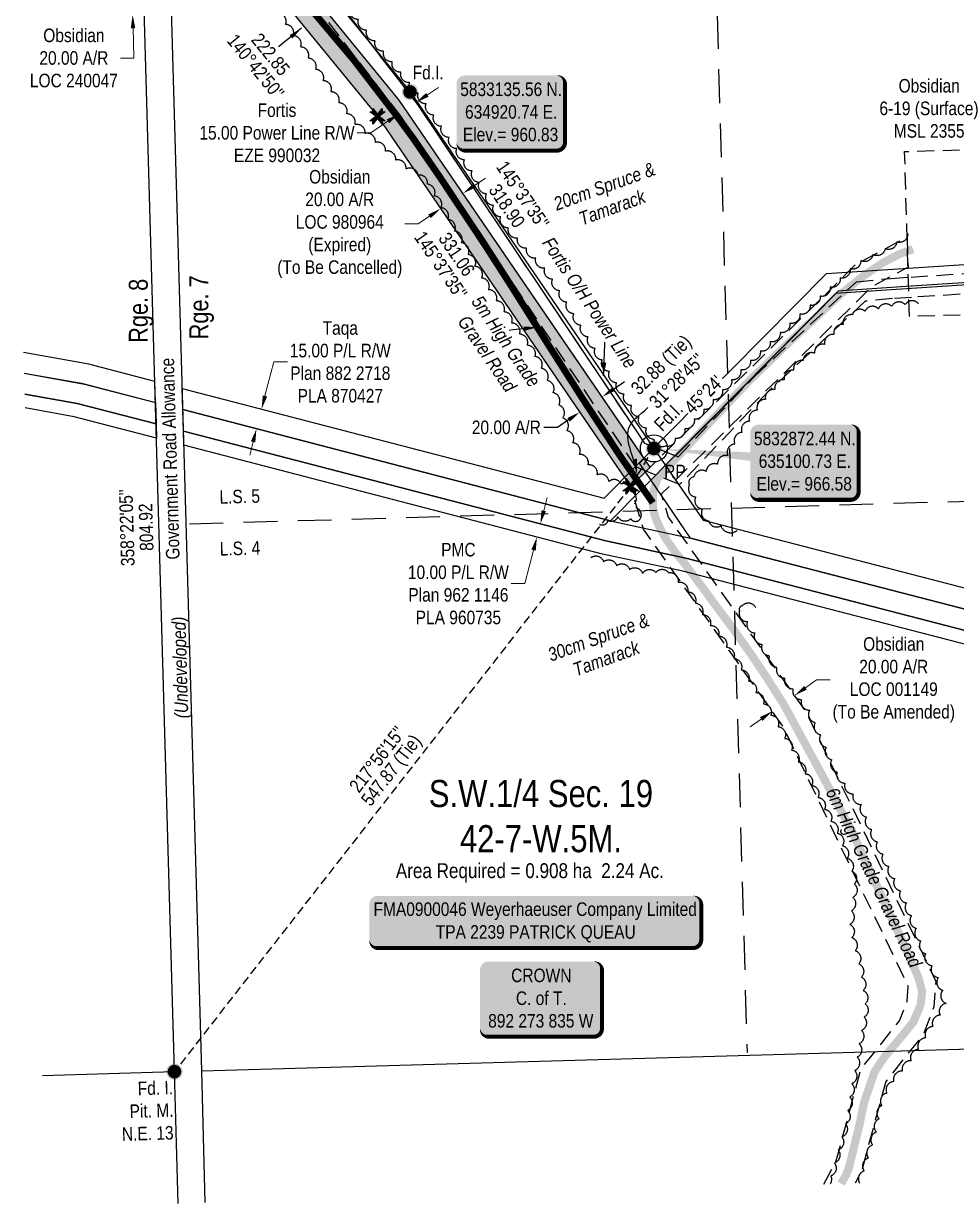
# Model space of a CAD drawing. Extents: x 634602 to 636597, y 5832315 to 5834893.
# Drawn here: x 634635 to 635324, y 5832315 to 5833186 of the extents above; entities that cross this region are included whole.
import ezdxf
from ezdxf.enums import TextEntityAlignment as Align

# ---------------------------------------------------------------- set-up
doc = ezdxf.new("R2010")
doc.units = 0
doc.header["$LTSCALE"] = 5
doc.header["$PDSIZE"] = 0.5
for name, pattern in [('0', [1, 1, 0]), ('foc-ACCESSROAD', [3.75, 2.5, -1.25]), ('foc-FLOWLINE', [3.75, 2.5, -1.25]), ('foc-LSD', [8, 5, -3]), ('foc-TIELINE', [1.875, 1.25, -0.625])]:
    doc.linetypes.add(name, pattern=pattern)
doc.layers.get('Defpoints').update_dxf_attribs({"color": 9})
for name, color, linetype in [('35', 37, 'Continuous'), ('AS-OWNER', 7, 'Continuous'), ('AS-POWER', 104, 'foc-POWER'), ('AS-POWER-T', 104, 'Continuous'), ('AS-ROADS', 254, 'Continuous'), ('C-AR', 13, 'foc-ACCESSROAD'), ('C-RW', 13, 'Continuous'), ('C-SYMBOL', 7, 'Continuous'), ('C-WS', 13, 'foc-ACCESSROAD'), ('D-TXT', 6, 'Continuous'), ('DETAIL-T', 7, 'Continuous'), ('F-EZE', 190, 'foc-FLOWLINE'), ('F-RW', 190, 'Continuous'), ('L-AREAREQUIRED', 7, 'Continuous'), ('L-BD', 7, 'Continuous'), ('L-MON', 1, 'Continuous'), ('L-ROAD-T', 7, 'Continuous'), ('L-SEC', 7, 'Continuous'), ('L-SECTION-LSD', 7, 'foc-LSD'), ('L-TIE', 7, 'foc-TIELINE'), ('P-PROPOSED', 10, 'Continuous'), ('P-PROPOSED-H', 21, 'Continuous'), ('P-TXT', 4, 'Continuous'), ('T-BUSH', 110, '0'), ('T-BUSH-T', 110, 'Continuous')]:
    doc.layers.add(name, color=color, linetype=linetype)
for name, color, linetype, lineweight in [('C-AR-T', 13, 'Continuous', 9), ('C-WS-T', 13, 'Continuous', 9), ('F-EZE-T', 190, 'Continuous', 9), ('F-RW-T', 190, 'Continuous', 9), ('T-TEXT', 48, 'Continuous', 18)]:
    doc.layers.add(name, color=color, linetype=linetype, lineweight=lineweight)
doc.styles.add('100L', font='ARIALN.TTF', dxfattribs={"height": 11})
doc.styles.add('175L', font='ARIALN.TTF', dxfattribs={"height": 20})
doc.styles.add('80', font='ARIALN.TTF', dxfattribs={"height": 10})
doc.styles.add('80CG', font='ARIALN.TTF', dxfattribs={"height": 10})
doc.styles.add('80L', font='ARIALN.TTF', dxfattribs={"height": 10})
doc.styles.add('80LS', font='ARIALNI.TTF', dxfattribs={"height": 10})
doc.styles.add('foc-LtypeFont', font='ARIALN.TTF', dxfattribs={"height": 7.35})
doc.linetypes.add('foc-POWER', pattern='A,6,-1,["P",foc-LtypeFont,S=0.2,R=0,X=-0.625,Y=-0.75],-1.24,4', length=12.24)
doc.dimstyles.new('Compass 5 000', dxfattribs={"dimscale": 5, "dimtxt": 9, "dimasz": 2, "dimexe": 0.2, "dimexo": 0.0625, "dimgap": 0.5, "dimtad": 0, "dimtih": 1, "dimtoh": 1, "dimzin": 0, "dimdsep": 46, "dimtxsty": '80CG', "dimcen": 0.1, "dimse1": 1, "dimse2": 1, "dimclrd": 256, "dimclrt": 256, "dimaunit": 1, "dimadec": 4, "dimazin": 0, "dimtfac": 0.06, "dimtofl": 0, "dimtmove": 0, "dimatfit": 1, "dimfxl": 0.2, "dimtolj": 1, "dimtzin": 0, "dimlwd": -1, "dimarcsym": 0})

# ---------------------------------------------------------------- blocks, each defined once
blk = doc.blocks.new('*D528')
at = {"layer": 'C-AR-T', "transparency": 16777216}
for p, q in [((634715.11, 5833222.58), (634714.83, 5833232.58)), ((634716.27, 5833182.6), (634716.55, 5833172.6)), ((634716.9, 5833160.58), (634716.55, 5833172.6)), ((634706.9, 5833160.58), (634716.9, 5833160.58))]:
    blk.add_line(p, q, dxfattribs=at)
for points in [[(634716.78, 5833222.63), (634713.45, 5833222.54), (634715.4, 5833212.59)], [(634717.93, 5833182.65), (634714.6, 5833182.55), (634715.98, 5833192.6)]]:
    blk.add_solid(points, dxfattribs=at)
at = {"layer": 'Defpoints', "color": 0, "transparency": 16777216}
for p in [(634670.67, 5833211.3), (634715.98, 5833192.6), (634671.25, 5833191.31)]:
    blk.add_point(p, dxfattribs=at)
at = {"layer": 'C-AR-T', "transparency": 16777216, "insert": (634672.6, 5833160.58), "char_height": 10, "attachment_point": 5, "style": '80CG'}
blk.add_mtext('\\A1;Obsidian\\P20.00 A/R\\PLOC 240047', dxfattribs=at)
blk = doc.blocks.new('*D534')
at = {"layer": 'Defpoints', "color": 0, "transparency": 16777216}
for p in [(634925.19, 5833127.82), (635019.79, 5832986.69), (635007.32, 5832978.33)]:
    blk.add_point(p, dxfattribs=at)
at = {"layer": 'F-EZE-T', "transparency": 16777216}
for p, q in [((634933.5, 5833133.39), (634941.8, 5833138.96)), ((634904.41, 5833113.9), (634891.67, 5833105.36)), ((634891.67, 5833105.36), (634881.67, 5833105.36))]:
    blk.add_line(p, q, dxfattribs=at)
for points in [[(634932.57, 5833134.78), (634934.42, 5833132.01), (634925.19, 5833127.82)], [(634903.49, 5833115.28), (634905.34, 5833112.52), (634912.72, 5833119.47)]]:
    blk.add_solid(points, dxfattribs=at)
at = {"layer": 'F-EZE-T', "transparency": 16777216, "insert": (634822.53, 5833105.36), "char_height": 10, "attachment_point": 5, "style": '80CG'}
blk.add_mtext('\\A1;Fortis\\P15.00 Power Line R/W\\PEZE 990032', dxfattribs=at)
blk = doc.blocks.new('*D536')
at = {"layer": 'Defpoints', "color": 0, "transparency": 16777216}
for p in [(634811.15, 5832901.46), (634893.05, 5832880.25), (634889.29, 5832865.74)]:
    blk.add_point(p, dxfattribs=at)
at = {"layer": 'F-RW-T', "transparency": 16777216}
for p, q in [((634813.65, 5832911.14), (634820.16, 5832936.27)), ((634820.16, 5832936.27), (634830.16, 5832936.27)), ((634804.88, 5832877.26), (634802.38, 5832867.58))]:
    blk.add_line(p, q, dxfattribs=at)
for points in [[(634812.04, 5832911.56), (634815.27, 5832910.72), (634811.15, 5832901.46)], [(634803.27, 5832877.68), (634806.5, 5832876.85), (634807.39, 5832886.94)]]:
    blk.add_solid(points, dxfattribs=at)
at = {"layer": 'F-RW-T', "transparency": 16777216, "insert": (634869.25, 5832936.27), "char_height": 10, "attachment_point": 5, "style": '80CG'}
blk.add_mtext('\\A1;Taqa\\P15.00 P/L R/W\\PPlan 882 2718\\PPLA 870427', dxfattribs=at)
blk = doc.blocks.new('*D537')
at = {"layer": 'Defpoints', "color": 0, "transparency": 16777216}
for p in [(635017.01, 5832816.72), (635014.41, 5832807.07), (635014.5, 5832807.05)]:
    blk.add_point(p, dxfattribs=at)
at = {"layer": 'F-RW-T', "transparency": 16777216}
for p, q in [((635019.42, 5832826.43), (635021.93, 5832836.11)), ((635011.9, 5832797.39), (635005.49, 5832772.64)), ((635005.49, 5832772.64), (634995.49, 5832772.64))]:
    blk.add_line(p, q, dxfattribs=at)
for points in [[(635017.81, 5832826.85), (635021.04, 5832826.01), (635016.92, 5832816.75)], [(635010.29, 5832797.81), (635013.52, 5832796.97), (635014.41, 5832807.07)]]:
    blk.add_solid(points, dxfattribs=at)
at = {"layer": 'F-RW-T', "transparency": 16777216, "insert": (634956.41, 5832772.64), "char_height": 10, "attachment_point": 5, "style": '80CG'}
blk.add_mtext('\\A1;PMC\\P10.00 P/L R/W\\PPlan 962 1146\\PPLA 960735', dxfattribs=at)
blk = doc.blocks.new('*U527')
h = blk.add_hatch(color=255)
edge = h.paths.add_edge_path()
edge.add_line((-39, -28.5), (39, -28.5))
edge.add_arc((39, -22.5), 6, 270, 360)
edge.add_line((45, -22.5), (45, 21))
edge.add_arc((39, 21), 6, 0, 90)
edge.add_line((39, 27), (-39, 27))
edge.add_arc((-39, 21), 6, 90, 180)
edge.add_line((-45, 21), (-45, -22.5))
edge.add_arc((-39, -22.5), 6, 180, 270)
at = {"color": 14, "flags": 128}
blk.add_lwpolyline([(-39, -28.5, 3, 3, 0), (39, -28.5, 3, 3, 0.414214), (45, -22.5, 3, 3, 0), (45, 21, 3, 0, 0.414214), (39, 27, 0, 0, 0), (-39, 27, 0, 0, 0.414214), (-45, 21, 0, 0, 0), (-45, -22.5, 0, 3, 0.414214)], format="xyseb", close=True, dxfattribs=at)
at = {"color": 14, "style": '80'}
blk.add_attdef('ENTER_TEXT_001', (-26.85, -4.92), '', height=10, dxfattribs=at)
blk = doc.blocks.new('*U526')
h = blk.add_hatch(color=255)
edge = h.paths.add_edge_path()
edge.add_line((-116.5, -20), (116.5, -20))
edge.add_arc((116.5, -14), 6, 270, 360)
edge.add_line((122.5, -14), (122.5, 12.5))
edge.add_arc((116.5, 12.5), 6, 0, 90)
edge.add_line((116.5, 18.5), (-116.5, 18.5))
edge.add_arc((-116.5, 12.5), 6, 90, 180)
edge.add_line((-122.5, 12.5), (-122.5, -14))
edge.add_arc((-116.5, -14), 6, 180, 270)
at = {"color": 44, "flags": 128}
blk.add_lwpolyline([(-116.5, -20, 3, 3, 0), (116.5, -20, 3, 3, 0.414214), (122.5, -14, 3, 3, 0), (122.5, 12.5, 3, 0, 0.414214), (116.5, 18.5, 0, 0, 0), (-116.5, 18.5, 0, 0, 0.414214), (-122.5, 12.5, 0, 0, 0), (-122.5, -14, 0, 3, 0.414214)], format="xyseb", close=True, dxfattribs=at)
at = {"color": 44, "style": '80'}
blk.add_attdef('ENTER_TEXT_001', (-35.99, -5), '', height=10, dxfattribs=at)
blk = doc.blocks.new('fdia')
at = {"color": 255, "const_width": 1}
blk.add_lwpolyline([(-0.5, 0, 1), (0.5, 0, 1)], format="xyb", close=True, dxfattribs=at)
blk = doc.blocks.new('Fdiaa')
blk.add_blockref('fdia', (0, 0))
blk = doc.blocks.new('fdib')
at = {"color": 1, "const_width": 1.6}
blk.add_lwpolyline([(-0.4, 0, 1), (0.4, 0, 1)], format="xyb", close=True, dxfattribs=at)
at = {"color": 1}
blk.add_circle((0, 0), 0.8, dxfattribs=at)
blk = doc.blocks.new('Fdibb')
blk.add_blockref('fdib', (0, 0))
blk = doc.blocks.new('fdicc')
for name in ['Fdibb', 'Fdiaa']:
    blk.add_blockref(name, (0, 0))
blk = doc.blocks.new('FDI')
blk.add_blockref('fdicc', (0, 0))
blk = doc.blocks.new('TEMP')
h = blk.add_hatch(color=255)
h.dxf.hatch_style = 1
h.paths.add_polyline_path([(0, 0.25), (-0.67, 1.15), (-0.67, 0.67), (-1.15, 0.67), (-0.25, 0), (-1.15, -0.67), (-0.67, -0.67), (-0.67, -1.15), (0, -0.25), (0.67, -1.15), (0.67, -0.67), (1.15, -0.67), (0.25, 0), (1.15, 0.67), (0.67, 0.67), (0.67, 1.15)])
h.paths.add_polyline_path([(0.57, 0.85), (0.57, 0.57), (0.85, 0.57), (0.08, 0), (0.85, -0.57), (0.57, -0.57), (0.57, -0.85), (0, -0.08), (-0.57, -0.85), (-0.57, -0.57), (-0.85, -0.57), (-0.08, 0), (-0.85, 0.57), (-0.57, 0.57), (-0.57, 0.85), (0, 0.08)], flags=16)
h = blk.add_hatch(color=1)
h.dxf.hatch_style = 1
h.paths.add_polyline_path([(0, 0.08), (-0.57, 0.85), (-0.57, 0.57), (-0.85, 0.57), (-0.08, 0), (-0.85, -0.57), (-0.57, -0.57), (-0.57, -0.85), (0, -0.08), (0.57, -0.85), (0.57, -0.57), (0.85, -0.57), (0.08, 0), (0.85, 0.57), (0.57, 0.57), (0.57, 0.85)])
at = {"color": 1}
for p, q in [((-0.08, 0), (0.08, 0)), ((0, 0.08), (0, -0.08))]:
    blk.add_line(p, q, dxfattribs=at)
at = {"color": 255, "flags": 128}
blk.add_lwpolyline([(-0.25, 0), (-1.15, 0.67), (-0.67, 0.67), (-0.67, 1.15), (0, 0.25), (0.67, 1.15), (0.67, 0.67), (1.15, 0.67), (0.25, 0), (1.15, -0.67), (0.67, -0.67), (0.67, -1.15), (0, -0.25), (-0.67, -1.15), (-0.67, -0.67), (-1.15, -0.67)], close=True, dxfattribs=at)
at = {"color": 1, "flags": 128}
blk.add_lwpolyline([(-0.08, 0), (-0.85, 0.57), (-0.57, 0.57), (-0.57, 0.85), (0, 0.08), (0.57, 0.85), (0.57, 0.57), (0.85, 0.57), (0.08, 0), (0.85, -0.57), (0.57, -0.57), (0.57, -0.85), (0, -0.08), (-0.57, -0.85), (-0.57, -0.57), (-0.85, -0.57)], close=True, dxfattribs=at)
blk = doc.blocks.new('*U611')
h = blk.add_hatch(color=254)
edge = h.paths.add_edge_path()
edge.add_line((-34, -28.5), (34, -28.5))
edge.add_arc((34, -22.5), 6, 270, 360)
edge.add_line((40, -22.5), (40, 21))
edge.add_arc((34, 21), 6, 0, 90)
edge.add_line((34, 27), (-34, 27))
edge.add_arc((-34, 21), 6, 90, 180)
edge.add_line((-40, 21), (-40, -22.5))
edge.add_arc((-34, -22.5), 6, 180, 270)
at = {"color": 1, "flags": 128}
blk.add_lwpolyline([(-34, -28.5, 3, 3, 0), (34, -28.5, 3, 3, 0.414214), (40, -22.5, 3, 3, 0), (40, 21, 3, 0, 0.414214), (34, 27, 0, 0, 0), (-34, 27, 0, 0, 0.414214), (-40, 21, 0, 0, 0), (-40, -22.5, 0, 3, 0.414214)], format="xyseb", close=True, dxfattribs=at)
blk.add_lwpolyline([(-2.75, -15.05, 0, 10, 0), (0, 0, 5, 5, 0)], format="xyseb", dxfattribs=at)
at = {"color": 1, "style": '80'}
blk.add_attdef('ENTER_TEXT_001', (-35.99, -5), '', height=10, dxfattribs=at)
blk = doc.blocks.new('*U614')
h = blk.add_hatch(color=254)
edge = h.paths.add_edge_path()
edge.add_line((-34, -28.5), (34, -28.5))
edge.add_arc((34, -22.5), 6, 270, 360)
edge.add_line((40, -22.5), (40, 21))
edge.add_arc((34, 21), 6, 0, 90)
edge.add_line((34, 27), (-34, 27))
edge.add_arc((-34, 21), 6, 90, 180)
edge.add_line((-40, 21), (-40, -22.5))
edge.add_arc((-34, -22.5), 6, 180, 270)
at = {"color": 1, "flags": 128}
blk.add_lwpolyline([(-34, -28.5, 3, 3, 0), (34, -28.5, 3, 3, 0.414214), (40, -22.5, 3, 3, 0), (40, 21, 3, 0, 0.414214), (34, 27, 0, 0, 0), (-34, 27, 0, 0, 0.414214), (-40, 21, 0, 0, 0), (-40, -22.5, 0, 3, 0.414214)], format="xyseb", close=True, dxfattribs=at)
blk.add_lwpolyline([(-111.15, 9.46, 0, 10, 0), (0, 0, 5, 5, 0)], format="xyseb", dxfattribs=at)
at = {"color": 1, "style": '80'}
blk.add_attdef('ENTER_TEXT_001', (-35.99, -5), '', height=10, dxfattribs=at)
blk = doc.blocks.new('*U615')
at = {"layer": '35', "color": 3}
blk.add_circle((0, 0), 10, dxfattribs=at)
at = {"layer": '35', "color": 3, "style": '80'}
blk.add_attdef('RP_001', (7.59, -22.04), '', height=10, dxfattribs=at)
blk = doc.blocks.new('*D618')
at = {"layer": 'C-AR-T', "transparency": 16777216}
for p, q in [((635212.6, 5832695.79), (635220.77, 5832701.57)), ((635220.77, 5832701.57), (635230.77, 5832701.57)), ((635179.96, 5832672.69), (635171.8, 5832666.91))]:
    blk.add_line(p, q, dxfattribs=at)
for points in [[(635211.64, 5832697.15), (635213.57, 5832694.43), (635204.44, 5832690.01)], [(635179, 5832674.05), (635180.92, 5832671.32), (635188.12, 5832678.46)]]:
    blk.add_solid(points, dxfattribs=at)
at = {"layer": 'Defpoints', "color": 0, "transparency": 16777216}
for p in [(635204.39, 5832690.08), (635204.44, 5832690.01), (635188.07, 5832678.53)]:
    blk.add_point(p, dxfattribs=at)
at = {"layer": 'C-AR-T', "transparency": 16777216, "insert": (635277.78, 5832701.57), "char_height": 10, "attachment_point": 5, "style": '80CG'}
blk.add_mtext('\\A1;Obsidian\\P20.00 A/R\\PLOC 001149\\P(To Be Amended)', dxfattribs=at)
blk = doc.blocks.new('*D620')
at = {"layer": 'Defpoints', "color": 0, "transparency": 16777216}
for p in [(635064.19, 5832908.14), (635046.07, 5832899.22), (635047.69, 5832896.85)]:
    blk.add_point(p, dxfattribs=at)
at = {"layer": 'P-TXT', "transparency": 16777216}
for p, q in [((635070.82, 5832916.16), (635079.08, 5832921.8)), ((635029.56, 5832887.93), (635019.56, 5832887.93)), ((635037.81, 5832893.58), (635029.56, 5832887.93))]:
    blk.add_line(p, q, dxfattribs=at)
for points in [[(635069.88, 5832917.53), (635071.76, 5832914.78), (635062.57, 5832910.51)], [(635036.87, 5832894.95), (635038.75, 5832892.2), (635046.07, 5832899.22)]]:
    blk.add_solid(points, dxfattribs=at)
at = {"layer": 'P-TXT', "transparency": 16777216, "insert": (634991.82, 5832887.93), "char_height": 10, "attachment_point": 5, "style": '80CG'}
blk.add_mtext('\\A1;20.00 A/R', dxfattribs=at)
blk = doc.blocks.new('*D622')
at = {"layer": 'C-AR-T', "transparency": 16777216}
for p, q in [((634968.09, 5833066.35), (634976.34, 5833071.99)), ((634926.82, 5833038.12), (634916.82, 5833038.12)), ((634935.08, 5833043.77), (634926.82, 5833038.12))]:
    blk.add_line(p, q, dxfattribs=at)
for points in [[(634967.15, 5833067.72), (634969.03, 5833064.97), (634959.83, 5833060.7)], [(634934.14, 5833045.15), (634936.02, 5833042.39), (634943.33, 5833049.42)]]:
    blk.add_solid(points, dxfattribs=at)
at = {"layer": 'Defpoints', "color": 0, "transparency": 16777216}
for p in [(634947.15, 5833079.24), (634930.65, 5833067.95), (634943.33, 5833049.42)]:
    blk.add_point(p, dxfattribs=at)
at = {"layer": 'C-AR-T', "transparency": 16777216, "insert": (634868.86, 5833038.12), "char_height": 10, "attachment_point": 5, "style": '80CG'}
blk.add_mtext('\\A1;Obsidian\\P20.00 A/R\\PLOC 980964\\P(Expired)\\P{\\A0;(To Be Cancelled)}', dxfattribs=at)

msp = doc.modelspace()

# ---------------------------------------------------------------- hatches: boundary and pattern name
at = {"layer": 'P-PROPOSED-H'}
h = msp.add_hatch(color=256, dxfattribs=at)
h.dxf.hatch_style = 1
h.paths.add_polyline_path([(634824.215, 5833369.486), (634806.412, 5833361.536), (634802.821, 5833372.36), (634755.651, 5833289.998), (634896.714, 5833117.565), (635083.563, 5832844.406), (635098.029, 5832858.669), (634912.732, 5833129.561), (634779.841, 5833292.005)])

# ---------------------------------------------------------------- linework, layer by layer
at = {"layer": 'AS-POWER', "flags": 128}
msp.add_lwpolyline([(634794.502, 5833297.405), (634852.548, 5833221.991), (634926.26, 5833126.228), (635093.773, 5832876.318), (635101.623, 5832873.149), (635116.71, 5832867.059), (635237.051, 5832988.828), (635243.495, 5832989.25), (635290.685, 5832992.339), (635378.737, 5832998.102), (635395.028, 5832999.168), (635412.437, 5833000.308), (635461.82, 5833003.541)], dxfattribs=at)
at = {"layer": 'AS-ROADS', "flags": 128}
for points, const_width in [([(634826.027, 5833406.337), (634820.773, 5833391.786), (634807.938, 5833371.072), (634796.197, 5833350.092), (634782.086, 5833324.495), (634777.112, 5833313.142), (634775.341, 5833295.989), (634776.832, 5833288.296), (634779.571, 5833281.511), (634782.207, 5833276.585), (634792.697, 5833262.104), (634804.211, 5833248.067), (634879.425, 5833158.889), (634911.357, 5833117.329), (634922.617, 5833101.97), (634942.512, 5833073.074), (634975.659, 5833023.186), (634994.334, 5832994.119), (635025.109, 5832945.263), (635048.06, 5832909.234), (635076.728, 5832865.489), (635099.951, 5832832.299)], 4.998), ([(635292.041, 5833019.495), (635282.537, 5833016.156), (635270.359, 5833009.859), (635255.662, 5833000.049), (635238.104, 5832985.849), (635211.795, 5832961.256), (635199.897, 5832950.175), (635171.208, 5832922.379), (635150.607, 5832900.76), (635113.579, 5832861.545), (635102.964, 5832849.496), (635102.841, 5832848.248), (635100.959, 5832843.162), (635099.938, 5832837.708), (635099.955, 5832830.535), (635100.883, 5832824.689), (635102.509, 5832819.693), (635105.929, 5832812.088), (635110.036, 5832805.087), (635116.37, 5832795.964), (635123.909, 5832786.798), (635138.055, 5832767.853), (635147.625, 5832754.793), (635158.185, 5832740.687), (635172.501, 5832720.402), (635183.096, 5832704.697), (635196.269, 5832684.022), (635200.39, 5832676.506), (635225.726, 5832629.803), (635246.69, 5832590.22), (635255.483, 5832570.724), (635288.376, 5832499.519), (635295.972, 5832481.821), (635298.74, 5832471.63), (635297.625, 5832462.008), (635292.324, 5832449.12), (635280.698, 5832434.979), (635272.866, 5832425.772), (635268.375, 5832419.57), (635263.586, 5832412.277), (635256.198, 5832390.748), (635254.307, 5832382.446), (635252.722, 5832374.413), (635244.859, 5832342.114), (635242.748, 5832336.445), (635238.874, 5832329.825)], 5.998)]:
    msp.add_lwpolyline(points, dxfattribs=dict(at, const_width=const_width))
at = {"layer": 'C-AR', "flags": 128}
msp.add_lwpolyline([(635226.255, 5832329.447), (635235.121, 5832345.891), (635253.619, 5832414.336), (635282.103, 5832450.024), (635287.614, 5832464.57), (635288.513, 5832475.321), (635195.947, 5832667.405), (635093.059, 5832812.776), (635083.563, 5832844.406), (635249.674, 5833008.183), (635287.664, 5833028.491), (635288.322, 5833006.172), (635261.65, 5832991.915), (635106.174, 5832838.623), (635111.268, 5832821.657), (635213.232, 5832677.591), (635308.891, 5832479.088), (635307.304, 5832460.109), (635299.687, 5832440.005), (635271.837, 5832405.11), (635253.818, 5832338.44), (635249.342, 5832330.138)], dxfattribs=at)
at = {"layer": 'C-RW'}
msp.add_lwpolyline([(634635.92, 5832928.102), (634678.275, 5832920.525), (634732.774, 5832906.334), (634733.232, 5832890.472), (634675.006, 5832905.634), (634636.369, 5832912.545)], dxfattribs=at)
at = {"layer": 'C-RW', "flags": 128}
msp.add_lwpolyline([(635664.749, 5832651.503), (635611.725, 5832665.233), (635124.289, 5832791.458), (635065.179, 5832804.204), (634753.494, 5832885.208), (634753.042, 5832901.066), (635068.702, 5832819.03), (635127.806, 5832806.285), (635615.544, 5832679.982), (635664.289, 5832667.359)], dxfattribs=at)
at = {"layer": 'C-WS', "flags": 128}
msp.add_lwpolyline([(635289.394, 5832969.805), (635285.803, 5833091.632), (635407.63, 5833095.224), (635409.426, 5833034.31), (635411.222, 5832973.397)], close=True, dxfattribs=at)
at = {"layer": 'F-EZE'}
for points in [[(635382.924, 5832989.882), (635290.907, 5832983.909), (635276.745, 5832982.99), (635256.686, 5832981.022), (635185.554, 5832914.853), (635121.367, 5832847.449), (635119.713, 5832845.712), (635102.487, 5832852.666), (635098.557, 5832854.252), (635087.487, 5832858.74), (634914.065, 5833117.462), (634834.014, 5833221.462)], [(634852.548, 5833221.991), (634926.26, 5833126.228), (635093.773, 5832876.318), (635101.623, 5832873.149), (635104.636, 5832871.933), (635116.71, 5832867.059), (635116.71, 5832867.059), (635118.592, 5832866.299), (635174.998, 5832925.533), (635243.495, 5832989.25), (635250.175, 5832995.464), (635275.526, 5832997.952), (635290.511, 5832998.924), (635375.508, 5833004.442)]]:
    msp.add_lwpolyline(points, dxfattribs=at)
at = {"layer": 'F-RW'}
for points in [[(634635.926, 5832927.902), (634680.389, 5832919.948), (634732.774, 5832906.334), (634732.329, 5832921.942), (634683.6, 5832934.607), (634635.483, 5832943.214)], [(634636.369, 5832912.545), (634675.006, 5832905.634), (634733.232, 5832890.472), (634733.532, 5832880.065), (634672.871, 5832895.861), (634636.664, 5832902.337)]]:
    msp.add_lwpolyline(points, dxfattribs=at)
at = {"layer": 'L-SEC'}
for p, q in [((634746.843, 5832412.445), (634723.93, 5833216.777)), ((634766.945, 5832413.018), (634744.032, 5833217.35)), ((634766.945, 5832413.024), (635670.913, 5832439.062)), ((634649.554, 5832409.643), (634746.843, 5832412.445)), ((634749.525, 5832315.189), (634746.843, 5832412.445)), ((634769.626, 5832315.79), (634766.946, 5832412.999))]:
    msp.add_line(p, q, dxfattribs=at)
at = {"layer": 'L-SECTION-LSD'}
for p, q in [((635134.608, 5833632.15), (635169.555, 5832426.592)), ((634757.918, 5832816.795), (635557.795, 5832840.125))]:
    msp.add_line(p, q, dxfattribs=at)
at = {"layer": 'L-TIE'}
msp.add_line((635083.563, 5832844.406), (635100.725, 5832872.435), dxfattribs=at)
at = {"layer": 'T-BUSH', "flags": 128}
for points in [[(635288.1, 5833030.786, -0.5205671), (635280.067, 5833024.836, -0.5205671), (635271.448, 5833019.854, -0.5205671), (635262.448, 5833015.503, -0.5205671), (635253.448, 5833011.152, -0.5205671), (635245.664, 5833005.003, -0.5205671), (635238.277, 5832998.267, -0.5205671), (635230.89, 5832991.532, -0.5205671), (635223.479, 5832984.823, -0.5205671), (635215.988, 5832978.203, -0.5205671), (635208.498, 5832971.583, -0.5205671), (635201.104, 5832964.856, -0.5205671), (635193.834, 5832957.995, -0.5205671), (635186.563, 5832951.134, -0.5205671), (635179.293, 5832944.273, -0.5205671), (635172.022, 5832937.412, -0.5205671), (635164.841, 5832930.462, -0.5205671), (635158.064, 5832923.114, -0.5205671), (635151.287, 5832915.765, -0.5205671), (635144.495, 5832908.43, -0.5205671), (635137.499, 5832901.289, -0.5205671), (635130.503, 5832894.148, -0.5205671), (635123.508, 5832887.007, -0.5205671), (635116.512, 5832879.866, -0.5205671), (635109.247, 5832874.187, -0.5205671), (635100.79, 5832879.094, -0.5205671), (635095.273, 5832887.431, -0.5205671), (635089.757, 5832895.768, -0.5205671), (635084.241, 5832904.105, -0.5205671), (635078.724, 5832912.442, -0.5205671), (635073.208, 5832920.779, -0.5205671), (635067.846, 5832929.215, -0.5205671), (635062.609, 5832937.729, -0.5205671), (635057.371, 5832946.244, -0.5205671), (635052.133, 5832954.759, -0.5205671), (635046.895, 5832963.274, -0.5205671), (635041.657, 5832971.788, -0.5205671), (635036.419, 5832980.303, -0.5205671), (635031.181, 5832988.818, -0.5205671), (635025.944, 5832997.332, -0.5205671), (635020.2, 5833005.468, -0.5205671), (635013.488, 5833012.876, -0.5205671), (635006.776, 5833020.284, -0.5205671), (635000.064, 5833027.692, -0.5205671), (634993.352, 5833035.1, -0.5205671), (634987.638, 5833043.262, -0.5205671), (634982.358, 5833051.751, -0.5205671), (634977.078, 5833060.239, -0.5205671), (634971.797, 5833068.728, -0.5205671), (634966.517, 5833077.216, -0.5205671), (634960.866, 5833085.462, -0.5205671), (634955.213, 5833093.707, -0.5205671), (634949.56, 5833101.952, -0.5205671), (634943.907, 5833110.197, -0.5205671), (634938.254, 5833118.442, -0.5205671), (634932.601, 5833126.687, -0.5205671), (634926.758, 5833134.789, -0.5205671), (634920.384, 5833142.49, -0.5205671), (634914.01, 5833150.191, -0.5205671), (634907.636, 5833157.892, -0.5205671), (634901.262, 5833165.593, -0.5205671), (634894.888, 5833173.294, -0.5205671), (634888.703, 5833181.146, -0.5205671), (634882.618, 5833189.077, -0.5205671), (634876.532, 5833197.008, -0.5205671), (634870.447, 5833204.939, -0.5205671), (634864.467, 5833212.948, -0.5205671), (634858.717, 5833221.125, -0.5205671), (634852.967, 5833229.303, -0.5205671), (634847.216, 5833237.48, -0.5205671), (634841.466, 5833245.658, -0.5205671), (634835.716, 5833253.835, -0.5205671), (634829.966, 5833262.013, -0.5205671), (634824.217, 5833270.191, -0.5205671), (634818.604, 5833278.463, -0.5205671), (634812.991, 5833286.735, -0.5205671), (634807.378, 5833295.007, -0.5205671), (634804.99, 5833304.172, -0.5205671), (634805.49, 5833313.041, -0.5205671)], [(635086.54, 5832831.486, 0.5205671), (635083.738, 5832840.66, 0.5205671), (635076.477, 5832846.204, 0.5205671), (635067.512, 5832847.926, 0.5205671), (635058.854, 5832852.924, 0.5205671), (635052.187, 5832860.293, 0.5205671), (635045.767, 5832867.955, 0.5205671), (635040.888, 5832876.632, 0.5205671), (635036.393, 5832885.561, 0.5205671), (635033.42, 5832895.004, 0.5205671), (635030.595, 5832904.509, 0.5205671), (635026.289, 5832913.53, 0.5205671), (635021.982, 5832922.552, 0.5205671), (635017.676, 5832931.574, 0.5205671), (635012.96, 5832940.358, 0.5205671), (635007.251, 5832948.563, 0.5205671), (635001.541, 5832956.769, 0.5205671), (634995.832, 5832964.975, 0.5205671), (634990.122, 5832973.181, 0.5205671), (634984.412, 5832981.387, 0.5205671), (634978.703, 5832989.592, 0.5205671), (634973.661, 5832998.223, 0.5205671), (634968.652, 5833006.874, 0.5205671), (634963.644, 5833015.526, 0.5205671), (634958.634, 5833024.177, 0.5205671), (634953.624, 5833032.828, 0.5205671), (634948.614, 5833041.478, 0.5205671), (634943.605, 5833050.129, 0.5205671), (634938.595, 5833058.78, 0.5205671), (634933.585, 5833067.431, 0.5205671), (634926.695, 5833074.113, 0.5205671), (634917.824, 5833078.721, 0.5205671), (634910.265, 5833085.262, 0.5205671), (634902.705, 5833091.804, 0.5205671), (634895.146, 5833098.346, 0.5205671), (634887.587, 5833104.887, 0.5205671), (634880.027, 5833111.429, 0.5205671), (634873.995, 5833119.36, 0.5205671), (634868.187, 5833127.497, 0.5205671), (634862.38, 5833135.634, 0.5205671), (634856.637, 5833143.816, 0.5205671), (634851.091, 5833152.133, 0.5205671), (634845.545, 5833160.45, 0.5205671), (634839.999, 5833168.768, 0.5205671), (634834.453, 5833177.085, 0.5205671), (634828.907, 5833185.402, 0.5205671), (634823.361, 5833193.719, 0.5205671), (634813.455, 5833193.011, 0.5205671), (634804.729, 5833192.289, 0.5205671)], [(635296.145, 5832979.136, 0.5205671), (635286.167, 5832978.532, 0.5205671), (635276.258, 5832977.343, 0.5205671), (635266.418, 5832975.581, 0.5205671), (635256.577, 5832973.82, 0.5205671), (635247.243, 5832971.131, 0.5205671), (635240.425, 5832963.819, 0.5205671), (635233.608, 5832956.508, 0.5205671), (635226.79, 5832949.196, 0.5205671), (635219.323, 5832942.694, 0.5205671), (635210.913, 5832937.362, 0.5205671), (635203.955, 5832930.183, 0.5205671), (635196.998, 5832923.005, 0.5205671), (635190.041, 5832915.826, 0.5205671), (635183.084, 5832908.647, 0.5205671), (635177.044, 5832900.715, 0.5205671), (635171.353, 5832892.496, 0.5205671), (635165.662, 5832884.278, 0.5205671), (635160.477, 5832875.735, 0.5205671), (635155.391, 5832867.129, 0.5205671), (635147.762, 5832860.723, 0.5205671), (635139.35, 5832855.475, 0.5205671), (635130.226, 5832851.39, 0.5205671), (635126.834, 5832845.317, 0.5205671), (635131.616, 5832836.538, 0.5205671), (635136.398, 5832827.759, 0.5205671), (635141.18, 5832818.98, 0.5205671), (635150.144, 5832815.412, 0.5205671), (635162.243, 5832811.927, 0.5205671)], [(635087.424, 5832828.946, -0.5205671), (635089.683, 5832819.317, -0.5205671), (635083.833, 5832820.587, -0.5205671), (635073.955, 5832822.118, -0.5205671), (635066.703, 5832819.334, -0.5205671), (635060.662, 5832816.297, -0.5205671)], [(635054.102, 5832791.748, -0.520567), (635063.672, 5832788.858, -0.5205671), (635073.242, 5832785.967, -0.5205671), (635082.811, 5832783.077, -0.5205671), (635092.381, 5832780.187, -0.5205671), (635102.189, 5832780.831, -0.5205671), (635111.514, 5832780.734, -0.5205671), (635118.6, 5832773.682, -0.5205671), (635125.711, 5832766.656, -0.5205671), (635131.226, 5832758.375, -0.5205671), (635136.377, 5832749.807, -0.5205671), (635142.316, 5832741.785, -0.5205671), (635148.516, 5832733.943, -0.5205671), (635154.205, 5832725.733, -0.5205671), (635159.674, 5832717.365, -0.5205671), (635165.143, 5832708.997, -0.5205671), (635170.612, 5832700.629, -0.5205671), (635176.079, 5832692.26, -0.5205671), (635181.543, 5832683.888, -0.5205671), (635187.008, 5832675.517, -0.5205671), (635192.364, 5832667.08, -0.5205671), (635197.349, 5832658.414, -0.5205671), (635202.333, 5832649.749, -0.5205671), (635207.317, 5832641.083, -0.5205671), (635212.301, 5832632.417, -0.5205671), (635217.222, 5832623.717, -0.5205671), (635221.928, 5832614.897, -0.5205671), (635226.635, 5832606.078, -0.5205671), (635231.342, 5832597.258, -0.5205671), (635236.048, 5832588.439, -0.5205671), (635239.933, 5832579.25, -0.5205671), (635243.413, 5832569.878, -0.5205671), (635246.893, 5832560.507, -0.5205671), (635248.707, 5832550.931, -0.5205671), (635247.592, 5832540.997, -0.5205671), (635246.477, 5832531.062, -0.5205671), (635245.362, 5832521.128, -0.5205671), (635246.84, 5832511.389, -0.5205671), (635249.429, 5832501.733, -0.5205671), (635252.018, 5832492.077, -0.5205671), (635253.87, 5832482.27, -0.5205671), (635255.302, 5832472.376, -0.5205671), (635256.734, 5832462.483, -0.5205671), (635255.922, 5832452.645, -0.5205671), (635254.004, 5832442.833, -0.5205671), (635252.133, 5832433.015, -0.5205671), (635250.811, 5832423.106, -0.5205671), (635248.969, 5832413.291, -0.5205671), (635246.745, 5832403.545, -0.5205671), (635245.248, 5832393.661, -0.5205671), (635243.751, 5832383.777, -0.5205671), (635242.192, 5832373.906, -0.5205671), (635239.451, 5832364.293, -0.5205671), (635236.71, 5832354.679, -0.5205671), (635233.969, 5832345.065, -0.5205671), (635231.228, 5832335.452, -0.2585599), (635230.844, 5832329.585, -0.2585599)], [(635175.882, 5832754.997, 0.520567), (635165.96, 5832756.22, 0.5205671), (635163.948, 5832752.761, 0.5205671), (635169.788, 5832744.649, 0.5205671), (635175.201, 5832736.245, 0.5205671), (635180.613, 5832727.84, 0.5205671), (635186.026, 5832719.436, 0.5205671), (635191.439, 5832711.031, 0.5205671), (635197.331, 5832702.966, 0.5205671), (635203.461, 5832695.069, 0.5205671), (635209.591, 5832687.172, 0.5205671), (635215.721, 5832679.276, 0.5205671), (635219.803, 5832670.156, 0.5205671), (635223.849, 5832661.014, 0.5205671), (635227.895, 5832651.873, 0.5205671), (635231.941, 5832642.732, 0.5205671), (635235.987, 5832633.59, 0.5205671), (635241.716, 5832625.419, 0.5205671), (635247.814, 5832617.503, 0.5205671), (635253.842, 5832609.589, 0.5205671), (635257.577, 5832600.316, 0.5205671), (635261.531, 5832591.138, 0.5205671), (635265.688, 5832582.046, 0.5205671), (635269.845, 5832572.955, 0.5205671), (635274.115, 5832563.916, 0.5205671), (635278.469, 5832554.917, 0.5205671), (635282.822, 5832545.918, 0.5205671), (635287.176, 5832536.919, 0.5205671), (635290.822, 5832527.619, 0.5205671), (635294.298, 5832518.246, 0.5205671), (635297.775, 5832508.873, 0.5205671), (635301.251, 5832499.501, 0.5205671), (635305.935, 5832490.677, 0.5205671), (635310.712, 5832481.895, 0.5205671), (635313.914, 5832472.495, 0.5205671), (635316.392, 5832462.81, 0.5205671), (635312.014, 5832454.198, 0.5205671), (635306.688, 5832445.739, 0.5205671), (635301.32, 5832437.305, 0.5205671), (635295.952, 5832428.872, 0.5205671), (635290.556, 5832420.459, 0.5205671), (635284.14, 5832412.793, 0.5205671), (635277.725, 5832405.126, 0.5205671), (635272.609, 5832396.628, 0.5205671), (635268.937, 5832387.391, 0.5205671), (635266.961, 5832377.592, 0.5205671), (635264.985, 5832367.792, 0.5205671), (635262.159, 5832358.216, 0.5205671), (635259.063, 5832348.711, 0.5205671), (635255.968, 5832339.205, 0.4875512), (635252.513, 5832330.233, 0.4875512)]]:
    msp.add_lwpolyline(points, format="xyb", dxfattribs=at)

# ---------------------------------------------------------------- block references
ref = msp.add_blockref('*U526', (635013.191, 5832523.666), dxfattribs=dict(xscale=0.99967523, yscale=0.99967523, zscale=0.99967523))
ref.add_attrib('ENTER_TEXT_001', 'FMA0900046 Weyerhaeuser Company Limited', (634893.775, 5832527.387), dxfattribs={"color": 44, "height": 9.99675, "style": '80'})
ref.add_attrib('ENTER_TEXT_002', 'TPA 2239 PATRICK QUEAU', (634939.698, 5832510.548), dxfattribs={"color": 44, "height": 9.99675, "style": '80'})
at = {"layer": 'AS-OWNER'}
ref = msp.add_blockref('*U527', (635017.416, 5832466.716), dxfattribs=dict(at, xscale=0.99967523, yscale=0.99967523, zscale=0.99967523))
ref.add_attrib('ENTER_TEXT_001', 'CROWN', (634995.363, 5832478.484), dxfattribs={"layer": '0', "color": 14, "height": 9.9968, "style": '80'})
ref.add_attrib('ENTER_TEXT_002', 'C. of T.', (634998.858, 5832461.646), dxfattribs={"layer": '0', "color": 14, "height": 9.9968, "style": '80'})
ref.add_attrib('ENTER_TEXT_003', '892 273 835 W', (634978.397, 5832444.944), dxfattribs={"layer": '0', "color": 14, "height": 9.99675, "style": '80'})
at = {"layer": 'DETAIL-T'}
ref = msp.add_blockref('*U611', (634995.101, 5833120.76), dxfattribs=at)
ref.add_attrib('ENTER_TEXT_001', '5833135.56 N.', (634957.782, 5833132.533), dxfattribs={"layer": '0', "color": 1, "height": 10, "style": '80'})
ref.add_attrib('ENTER_TEXT_002', '634920.74 E.', (634961.305, 5833115.825), dxfattribs={"layer": '0', "color": 1, "height": 10, "style": '80'})
ref.add_attrib('ENTER_TEXT_003', 'Elev.= 960.83', (634959.726, 5833099.117), dxfattribs={"layer": '0', "color": 1, "height": 10, "style": '80'})
ref = msp.add_blockref('*U614', (635211.878, 5832862.974), dxfattribs=at)
ref.add_attrib('ENTER_TEXT_001', '5832872.44 N.', (635174.559, 5832874.747), dxfattribs={"layer": '0', "color": 1, "height": 10, "style": '80'})
ref.add_attrib('ENTER_TEXT_002', '635100.73 E.', (635178.082, 5832858.039), dxfattribs={"layer": '0', "color": 1, "height": 10, "style": '80'})
ref.add_attrib('ENTER_TEXT_003', 'Elev.= 966.58', (635176.49, 5832841.331), dxfattribs={"layer": '0', "color": 1, "height": 10, "style": '80'})
at = {"layer": 'L-BD', "xscale": 0.99967523, "yscale": 0.99967523, "zscale": 0.99967523}
msp.add_blockref('*U615', (635100.725, 5832872.435), dxfattribs=at).add_auto_attribs({'RP_001': 'RP'})
at = {"layer": 'L-MON'}
for name, p, xscale, yscale, zscale in [('FDI', (634920.741, 5833135.559), 4.999999999999992, 4.999999999999992, 4.999999999999992), ('TEMP', (634896.714, 5833117.565), 4.998376149999996, 4.998376149999996, 4.998376149999996), ('FDI', (635100.725, 5832872.435), 4.999999999999992, 4.999999999999992, 4.999999999999992), ('TEMP', (635083.563, 5832844.406), 4.998376149999996, 4.998376149999996, 4.998376149999996), ('FDI', (634746.843, 5832412.445), 4.999999999999992, 4.999999999999992, 4.999999999999992)]:
    msp.add_blockref(name, p, dxfattribs=dict(at, xscale=xscale, yscale=yscale, zscale=zscale))

# ---------------------------------------------------------------- texts
at = {"layer": 'AS-POWER-T', "insert": (635026.103, 5833029.616), "char_height": 9.99675, "attachment_point": 1, "rotation": 303.833895, "style": '80L'}
msp.add_mtext_dynamic_manual_height_columns('{\\fArial Narrow|b0|i1|c0|p34;Fortis O/H Power Line}', width=112.46455, gutter_width=49.984, heights=[0], dxfattribs=at)
at = {"layer": 'C-SYMBOL', "color": 3, "insert": (635017.357, 5832627.727), "char_height": 19.9935, "width": 164.68947, "attachment_point": 2, "style": '175L'}
msp.add_mtext('S.W.1/4 Sec. 19\\P42-7-W.5M.', dxfattribs=at)
at = {"layer": 'C-WS-T', "insert": (635263.77, 5833145.124), "char_height": 9.99675, "attachment_point": 1, "style": '80L'}
msp.add_mtext_dynamic_manual_height_columns('\\pi17.57499;Obsidian\\P\\pi3.43906;6-19 (Surface)\\P\\pi14.04612;MSL 2355', width=78.9693, gutter_width=49.984, heights=[0], dxfattribs=at)
at = {"layer": 'D-TXT', "color": 3, "char_height": 13.9955, "attachment_point": 1, "rotation": 90, "style": '80L'}
for s, width, insert in [('Rge. 8', 46.65145, (634713.144, 5832950.413)), ('Rge. 7', 46.61326, (634757.802, 5832952.978))]:
    msp.add_mtext_dynamic_manual_height_columns(s, width=width, gutter_width=47.485, heights=[0], dxfattribs=dict(at, insert=insert))
at = {"layer": 'L-AREAREQUIRED', "color": 5, "style": '100L'}
msp.add_text('Area Required = 0.908 ha  2.24 Ac.', height=10.99643, dxfattribs=at).set_placement((635009.173, 5832551.989), align=Align.BOTTOM_CENTER)
at = {"layer": 'L-BD', "style": '80L'}
for s, height, rotation, p in [("140°42'50''", 9.99675, 309.2857, (634806.854, 5833154.293)), ('222.85', 9.9968, 309.2857, (634817.88, 5833163.313)), ("145°37'35''", 9.99675, 304.3732, (635004.023, 5833059.564)), ('318.90', 9.9968, 304.3732, (634992.266, 5833051.521)), ("145°37'35''", 9.99675, 304.3732, (634943.44, 5833007.713)), ('331.06', 9.9968, 304.3732, (634955.198, 5833015.756)), ("358°22'05''", 9.99675, 91.6317, (634711.654, 5832813.935)), ('804.92', 9.9968, 91.6317, (634725.893, 5832814.341)), ("217°56'15''", 9.99675, 52.0631, (634896.478, 5832643.022)), ('547.87 (Tie)', 9.99675, 52.0631, (634907.713, 5832634.264))]:
    msp.add_text(s, height=height, rotation=rotation, dxfattribs=at).set_placement(p, align=Align.MIDDLE)
at = {"layer": 'L-MON', "insert": (634922.677, 5833154.853), "char_height": 9.9968, "attachment_point": 1, "style": '80L'}
msp.add_mtext_dynamic_manual_height_columns('Fd.I.', width=9.97268, gutter_width=49.984, heights=[0], dxfattribs=at)
at = {"layer": 'L-MON', "insert": (634701.472, 5832404.477), "char_height": 9.99675, "attachment_point": 1, "rotation": 1.629063, "style": '80L'}
msp.add_mtext_dynamic_manual_height_columns('\\pi18.08867;Fd. I. \\P\\pi11.65147;Pit. M.\\P\\pi5.45294;N.E. 13', width=42.24862, gutter_width=49.984, heights=[0], dxfattribs=at)
at = {"layer": 'L-ROAD-T', "style": '80L'}
msp.add_text('Government Road Allowance', height=9.99675, rotation=91.627214, dxfattribs=at).set_placement((634743.57, 5832864.827), align=Align.MIDDLE_CENTER)
at = {"layer": 'T-BUSH-T', "char_height": 9.99675, "width": 78.2192, "attachment_point": 2, "rotation": 20, "style": '80LS'}
for s, insert in [('20cm Spruce &\\PTamarack', (635062.448, 5833070.607)), ('30cm Spruce &\\PTamarack', (635058.067, 5832737.766))]:
    msp.add_mtext(s, dxfattribs=dict(at, insert=insert))
at = {"layer": 'T-TEXT', "style": '80LS'}
msp.add_text('(Undeveloped)', height=9.99675, rotation=91.627214, dxfattribs=at).set_placement((634751.03, 5832710.751), align=Align.MIDDLE_CENTER)
at = {"layer": 'T-TEXT', "char_height": 9.99675, "attachment_point": 1, "style": '80L'}
for s, width, insert, rotation in [('\\pi0.4489;{\\fArial Narrow|b0|i1|c0|p34;5m High Grade \\P\\pi6.86564;Gravel Road}', 77.4691, (634973.577, 5832986.787), 304.373194), ('\\pi0.52732;{\\fArial Narrow|b0|i1|c0|p34;6m High Grade Gravel Road}', 145.78934, (635235.968, 5832623.766), 295.729563)]:
    msp.add_mtext_dynamic_manual_height_columns(s, width=width, gutter_width=49.984, heights=[0], dxfattribs=dict(at, insert=insert, rotation=rotation))

# ---------------------------------------------------------------- dimensions: what is measured, and where the dimension line sits
at = {"layer": 'C-AR-T'}
dim = msp.add_linear_dim(base=(634715.978, 5833192.596), p1=(634670.674, 5833211.3), p2=(634671.25, 5833191.307), angle=271.650795, text='Obsidian\\P20.00 A/R\\PLOC 240047', dimstyle='Compass 5 000', override={"dimtmove": 1}, dxfattribs=at)
dim.commit()
dim.dimension.update_dxf_attribs({"geometry": '*D528', "text_midpoint": (634700.765, 5833160.576), "dimtype": 161})
dim = msp.add_linear_dim(base=(634943.33, 5833049.415), p1=(634947.154, 5833079.238), p2=(634930.652, 5833067.95), angle=214.373194, text='Obsidian\\P20.00 A/R\\PLOC 980964\\P(Expired)\\P{\\A0;(To Be Cancelled)}', dimstyle='Compass 5 000', dxfattribs=at)
dim.commit()
dim.dimension.update_dxf_attribs({"geometry": '*D622', "text_midpoint": (634868.856, 5833038.124), "dimtype": 161})
dim = msp.add_aligned_dim(p1=(635188.071, 5832678.532), p2=(635204.391, 5832690.083), distance=-0.086, text='Obsidian\\P20.00 A/R\\PLOC 001149\\P(To Be Amended)', dimstyle='Compass 5 000', dxfattribs=at)
dim.commit()
dim.dimension.update_dxf_attribs({"geometry": '*D618', "text_midpoint": (635277.781, 5832701.567)})
at = {"layer": 'F-EZE-T'}
dim = msp.add_linear_dim(base=(634925.189, 5833127.825), p1=(635007.324, 5832978.333), p2=(635019.792, 5832986.69), angle=33.833895, text='Fortis\\P15.00 Power Line R/W\\PEZE 990032', dimstyle='Compass 5 000', dxfattribs=at)
dim.commit()
dim.dimension.update_dxf_attribs({"geometry": '*D534', "text_midpoint": (634822.532, 5833105.359), "dimtype": 161})
at = {"layer": 'F-RW-T'}
for base, p1, p2, angle, text, picture, middle in [((634811.148, 5832901.458), (634889.291, 5832865.739), (634893.049, 5832880.253), 75.483894, 'Taqa\\P15.00 P/L R/W\\PPlan 882 2718\\PPLA 870427', '*D536', (634869.246, 5832936.266)), ((635014.41, 5832807.069), (635017.005, 5832816.724), (635014.5, 5832807.046), 255.483868, 'PMC\\P10.00 P/L R/W\\PPlan 962 1146\\PPLA 960735', '*D537', (634956.409, 5832772.636))]:
    dim = msp.add_linear_dim(base=base, p1=p1, p2=p2, angle=angle, text=text, dimstyle='Compass 5 000', dxfattribs=at)
    dim.commit()
    dim.dimension.update_dxf_attribs({"geometry": picture, "text_midpoint": middle, "dimtype": 161})
at = {"layer": 'P-TXT'}
dim = msp.add_aligned_dim(p1=(635064.19, 5832908.14), p2=(635047.688, 5832896.852), distance=-2.87, text='20.00 A/R', dimstyle='Compass 5 000', dxfattribs=at)
dim.commit()
dim.dimension.update_dxf_attribs({"geometry": '*D620', "text_midpoint": (634991.824, 5832887.93)})

# ---------------------------------------------------------------- leaders
at = {"layer": 'AS-POWER-T', "path_type": 1}
msp.add_leader([(635063.549, 5832925.904), (635064.627, 5832950.748)], dimstyle='Compass 5 000', override={"dimgap": 0.5, "dimtad": 0}, dxfattribs=at)
at = {"layer": 'L-BD', "path_type": 1}
for points in [[(634840.573, 5833182.582), (634823.711, 5833168.764)], [(635088.152, 5832854.715), (635082.702, 5832888.602), (635097.795, 5832904.014)]]:
    msp.add_leader(points, dimstyle='Compass 5 000', override={"dimgap": 0.5, "dimtad": 0}, dxfattribs=at)
at = {"layer": 'T-TEXT', "path_type": 1}
msp.add_leader([(635014.709, 5832961.89), (634993.887, 5832959.591)], dimstyle='Compass 5 000', override={"dimgap": 0.5, "dimtad": 0}, dxfattribs=at)

# ---------------------------------------------------------------- next in the draw order: texts
at = {"layer": 'L-SECTION-LSD', "char_height": 9.99675, "attachment_point": 1, "rotation": 1.670637, "style": '100L', "bg_fill": 3, "box_fill_scale": 1.5, "bg_fill_color": 256, "bg_fill_transparency": 0}
for s, width, insert in [('\\pi1.75801;L.S. 5', 30.39127, (634778.139, 5832841.486)), ('\\pi1.98536;L.S. 4', 30.52998, (634778.139, 5832803.214))]:
    msp.add_mtext_dynamic_manual_height_columns(s, width=width, gutter_width=54.982, heights=[0], dxfattribs=dict(at, insert=insert))

# ---------------------------------------------------------------- next in the draw order: linework, layer by layer
at = {"layer": 'C-RW', "flags": 128}
msp.add_lwpolyline([(635664.289, 5832667.359), (635615.544, 5832679.982), (635127.806, 5832806.285), (635090.079, 5832861.44), (635093.65, 5832865.072), (634912.732, 5833129.561), (634779.841, 5833292.005), (634824.215, 5833369.486), (634839.695, 5833376.4), (634791.935, 5833293.009), (634920.741, 5833135.559), (635100.725, 5832872.435), (635137.008, 5832819.392), (635619.303, 5832694.498), (635663.836, 5832682.966)], dxfattribs=at)
at = {"layer": 'F-RW'}
msp.add_lwpolyline([(635654.229, 5833014.09), (635650.563, 5833014.087), (635234.737, 5832986.843), (635068.702, 5832819.03), (634753.042, 5832901.066), (634752.597, 5832916.675), (635064.116, 5832835.715), (635228.079, 5833001.435), (635650.067, 5833029.082), (635653.794, 5833029.084)], dxfattribs=at)
at = {"layer": 'F-RW', "flags": 128}
msp.add_lwpolyline([(635665.051, 5832641.098), (635609.218, 5832655.556), (635121.981, 5832781.73), (635062.867, 5832794.476), (634753.79, 5832874.802), (634753.494, 5832885.208), (635065.179, 5832804.204), (635124.289, 5832791.458), (635611.725, 5832665.233), (635664.749, 5832651.503)], dxfattribs=at)
at = {"layer": 'L-TIE'}
msp.add_line((635083.563, 5832844.406), (634746.843, 5832412.445), dxfattribs=at)
at = {"layer": 'P-PROPOSED', "flags": 128}
msp.add_lwpolyline([(634824.215, 5833369.486), (634806.412, 5833361.536), (634802.821, 5833372.36), (634755.651, 5833289.998), (634896.714, 5833117.565), (635083.563, 5832844.406), (635098.029, 5832858.669), (634912.732, 5833129.561), (634779.841, 5833292.005)], close=True, dxfattribs=at)
msp.add_lwpolyline([(634755.651, 5833289.998), (634896.714, 5833117.565), (635083.563, 5832844.406)], dxfattribs=at)

# ---------------------------------------------------------------- next in the draw order: texts
at = {"layer": 'L-BD', "insert": (635133.926, 5832915.857), "char_height": 9.9968, "width": 32.79057, "attachment_point": 2, "rotation": 44.5947, "style": '80L', "bg_fill": 3, "box_fill_scale": 1.15, "bg_fill_color": 256, "bg_fill_true_color": 256, "bg_fill_transparency": 0}
msp.add_mtext("45°24'", dxfattribs=at)

# ---------------------------------------------------------------- next in the draw order: texts
at = {"layer": 'L-MON', "insert": (635099.855, 5832891.388), "char_height": 9.9968, "attachment_point": 1, "rotation": 45.335409, "style": '80L'}
msp.add_mtext_dynamic_manual_height_columns('Fd.I.', width=9.97268, gutter_width=49.984, heights=[0], dxfattribs=at)

# ---------------------------------------------------------------- next in the draw order: texts
at = {"layer": 'L-BD', "insert": (635102.46, 5832937.749), "char_height": 9.99675, "width": 54.78207, "attachment_point": 2, "rotation": 44.5947, "style": '80L', "bg_fill": 3, "box_fill_scale": 1.15, "bg_fill_color": 256, "bg_fill_true_color": 256, "bg_fill_transparency": 0}
msp.add_mtext("32.88 (Tie)\\P31°28'45''", dxfattribs=at)

doc.saveas('drawing.dxf')
